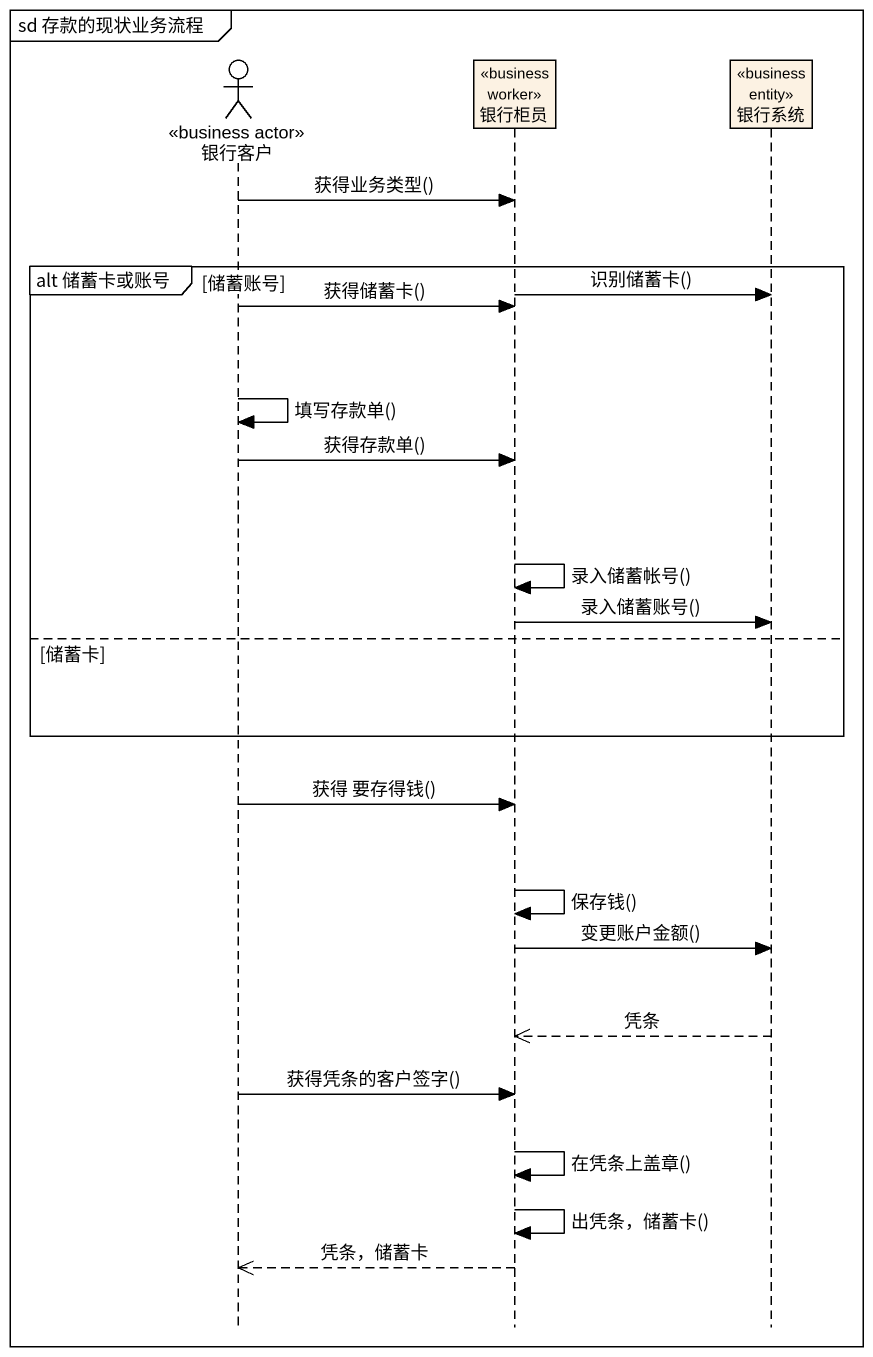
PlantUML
@startuml
mainframe sd 存款的现状业务流程
hide footbox
actor 银行客户 <<business actor>>
participant 银行柜员 <<business worker>>
participant 银行系统 <<business entity>>

银行客户 -> 银行柜员 : 获得业务类型()
group alt 储蓄卡或账号 [储蓄账号]
  银行柜员 -> 银行系统 : 识别储蓄卡()
  银行客户 -> 银行柜员 : 获得储蓄卡()
  银行客户 -> 银行客户 : 填写存款单()
  银行客户 -> 银行柜员 : 获得存款单()
  银行柜员 -> 银行柜员 : 录入储蓄帐号()
  银行柜员 -> 银行系统 : 录入储蓄账号()
else 储蓄卡
end
银行客户 -> 银行柜员 : 获得 要存得钱()
银行柜员 -> 银行柜员 : 保存钱()
银行柜员 -> 银行系统 : 变更账户金额()
银行系统 -->> 银行柜员 : 凭条
银行客户 -> 银行柜员 : 获得凭条的客户签字()
银行柜员 -> 银行柜员 : 在凭条上盖章()
银行柜员 -> 银行柜员 : 出凭条，储蓄卡()
银行柜员 -->> 银行客户 : 凭条，储蓄卡
@enduml
